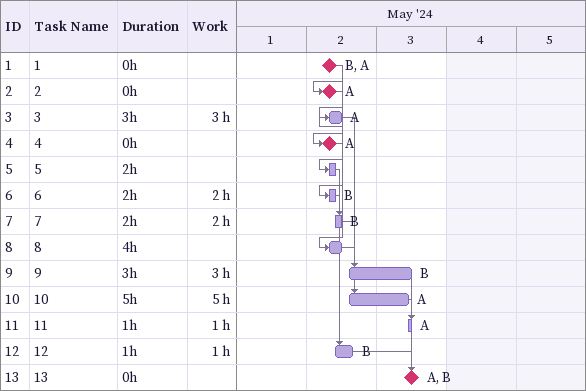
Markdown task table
| ID | Task | Duration | Start | Finish | Predecessors | Resources | Work (h) |
|---|---|---|---|---|---|---|---|
| 1 | 1 | 0h | 2024-05-02 | 2024-05-02 |  | B, A |  |
| 2 | 2 | 0h | 2024-05-02 | 2024-05-02 | 1 | A |  |
| 3 | 3 | 3h | 2024-05-02 | 2024-05-02 | 2, 4 | A | 3 |
| 4 | 4 | 0h | 2024-05-02 | 2024-05-02 | 1 | A |  |
| 5 | 5 | 2h | 2024-05-02 | 2024-05-02 | 4 |  |  |
| 6 | 6 | 2h | 2024-05-02 | 2024-05-02 | 1 | B | 2 |
| 7 | 7 | 2h | 2024-05-02 | 2024-05-02 | 6 | B | 2 |
| 8 | 8 | 4h | 2024-05-02 | 2024-05-02 | 1 |  |  |
| 9 | 9 | 3h | 2024-05-02 | 2024-05-03 | 8 | B | 3 |
| 10 | 10 | 5h | 2024-05-02 | 2024-05-03 | 3, 7 | A | 5 |
| 11 | 11 | 1h | 2024-05-03 | 2024-05-03 | 10 | A | 1 |
| 12 | 12 | 1h | 2024-05-02 | 2024-05-02 | 5 | B | 1 |
| 13 | 13 | 0h | 2024-05-03 | 2024-05-03 | 11, 9, 12 | A, B |  |
